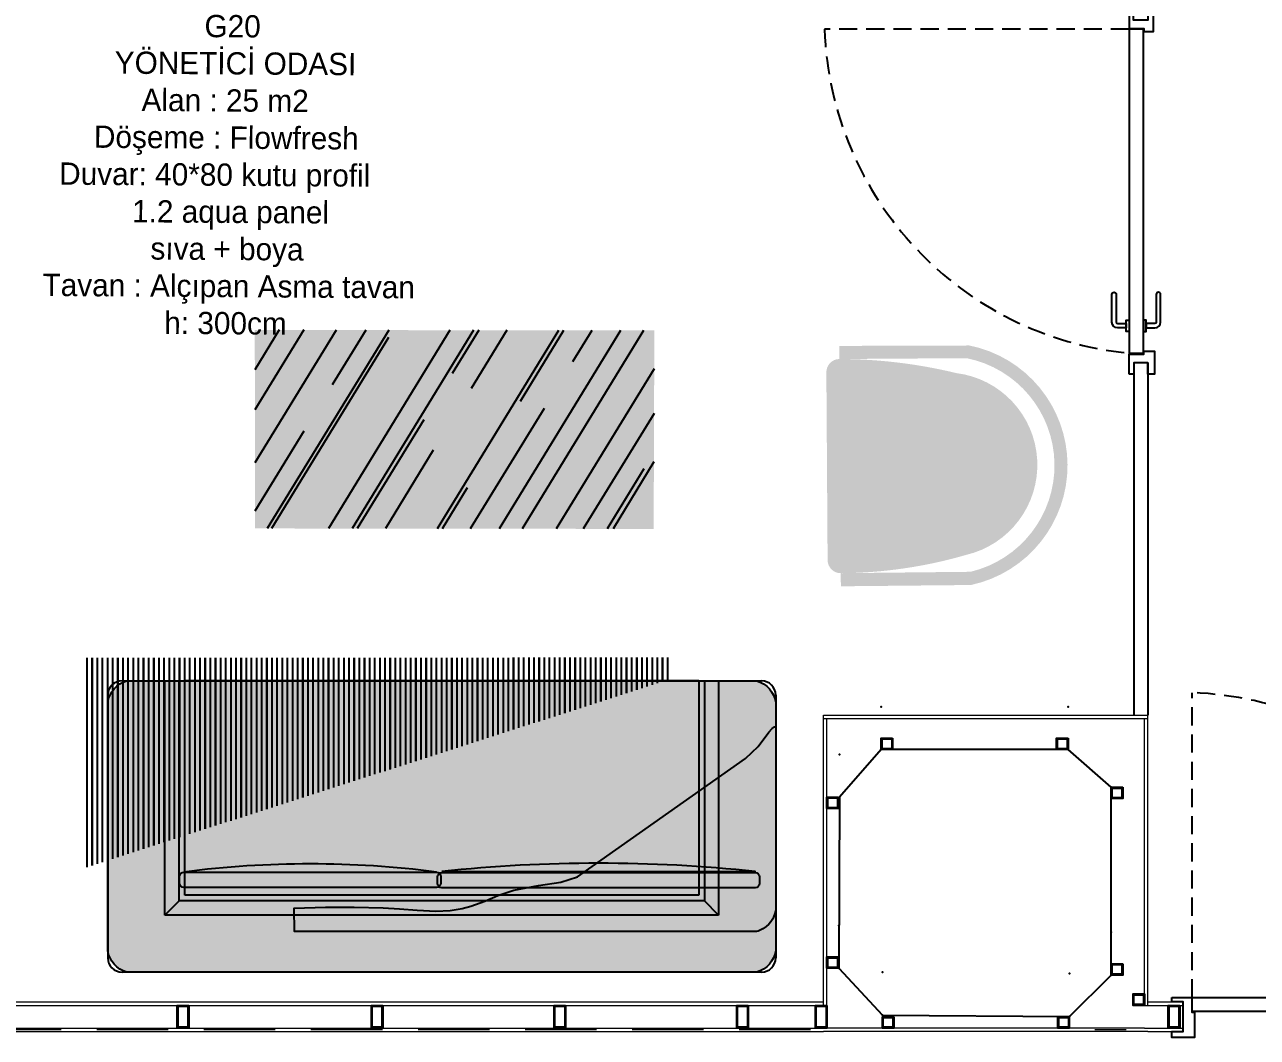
# Model space of a CAD drawing. Header units: millimetres. Extents: x 17474 to 44983, y -1049 to 14585.
# Drawn here: x 18167.3 to 18599.1, y 1196.7 to 1551.4 of the extents above; entities that cross this region are included whole.
import ezdxf

# ---------------------------------------------------------------- set-up
doc = ezdxf.new("R2010")
doc.units = ezdxf.units.MM
doc.linetypes.add('DASHED', pattern=[19.049999999999997, 12.7, -6.35])
doc.linetypes.add('DASHED2', pattern=[0.375, 0.25, -0.125])
for name, color, linetype in [('ALUMINIUM-YOO', 253, 'Continuous'), ('CİHAZ', 2, 'Continuous'), ('DOOR-YOO', 43, 'Continuous'), ('INT-HATCH-5', 250, 'Continuous'), ('INT-PROFİL', 160, 'Continuous'), ('KOLON', 2, 'Continuous'), ('MOBİLYA GRADYANNN', 23, 'Continuous'), ('NOKTA', 7, 'Continuous'), ('SHADOW-YOO', 8, 'Continuous'), ('tefris', 46, 'Continuous'), ('TEFRIS-HAREKETLI', 118, 'Continuous'), ('TXT-YOO', 7, 'Continuous'), ('WINDOW-YOO', 135, 'Continuous')]:
    doc.layers.add(name, color=color, linetype=linetype)
doc.layers.add('INT-AQUAPANEL', color=255, linetype='Continuous', lineweight=13)
doc.layers.add('KRN-izdusum', color=220, linetype='DASHED2', lineweight=9)
doc.layers.add('INT-ELE-1', color=7, linetype='Continuous', true_color=0x8f8f8f)
doc.styles.add('MEKAN', font='stylu.ttf', dxfattribs={"height": 13})

# ---------------------------------------------------------------- blocks, each defined once
blk = doc.blocks.new('A$C6CD02862')
at = {"layer": 'tefris'}
for p, q in [((5.000004148816515, 102.0000001564254), (25.00000414881288, 102.0000001564272)), ((20.00000414882015, 20.00000015642718), (20.00000414881288, 102.0000001564272)), ((25.00000414882015, 25.00000015642718), (25.00000414881288, 102.0000001564272)), ((27.00000414881652, 27.000000156429), (27.00000414881288, 102.0000001564272)), ((207.0000041488129, 102.000000156429), (27.00000414881288, 102.000000156429)), ((207.0000041488129, 102.000000156429), (207.0000041488129, 27.000000156429)), ((209.0000041488129, 102.000000156429), (229.0000041488129, 102.000000156429)), ((209.0000041488129, 102.000000156429), (209.0000041488129, 25.000000156429)), ((214.0000041488129, 102.000000156429), (214.0000041488129, 20.000000156429)), ((4.14881287724711e-06, 97.00000015642536), (4.14881287724711e-06, 5.000000156427177)), ((234.0000041488129, 97.000000156429), (234.0000041488129, 5.000000156430815)), ((4.14881287724711e-06, 25.00000015642718), (4.14881287724711e-06, 30.14718641403806)), ((207.0000041488129, 27.000000156429), (27.00000414881652, 27.000000156429)), ((20.00000414882015, 20.00000015642718), (25.00000414882015, 25.00000015642718)), ((209.0000041488129, 25.000000156429), (25.00000414882015, 25.000000156429)), ((214.0000041488129, 20.000000156429), (209.0000041488129, 25.000000156429)), ((214.0000041488129, 20.000000156429), (20.00000414882015, 20.000000156429)), ((229.0000041488129, 1.564308149681892e-07), (5.000004148812877, 1.564289959787857e-07))]:
    blk.add_line(p, q, dxfattribs=at)
for centre, start, end in [((5.000004148816515, 97.00000015642536), 90, 180), ((229.0000041488129, 97.000000156429), 0, 90), ((5.000004148812877, 5.000000156427177), 180, 270), ((229.0000041488129, 5.000000156430815), 270, 0)]:
    blk.add_arc(centre, 5, start, end, dxfattribs=at)
blk = doc.blocks.new('profil')
at = {"layer": 'INT-PROFİL'}
for points in [[(3524.774204765644, 6983.36104485962), (3528.774204698111, 6983.36104485962), (3528.774204698111, 6979.361044944378), (3524.774204765644, 6979.361044944378)], [(3525.074204765644, 6983.06104485962), (3528.474204698111, 6983.06104485962), (3528.474204698111, 6979.661044944378), (3525.074204765644, 6979.661044944378)]]:
    blk.add_lwpolyline(points, close=True, dxfattribs=at)
blk = doc.blocks.new('40 80 kutu profil')
at = {"layer": 'INT-PROFİL'}
for points in [[(34973.69321968409, 7687.074538408732), (34973.69321968409, 7679.074538408729), (34969.69321976884, 7679.074538408729), (34969.69321976884, 7687.074538408732)], [(34973.39321968409, 7686.774538408732), (34973.39321968409, 7679.374538408731), (34969.99321976885, 7679.374538408731), (34969.99321976885, 7686.774538408732)]]:
    blk.add_lwpolyline(points, close=True, dxfattribs=at)

msp = doc.modelspace()

# ---------------------------------------------------------------- hatches: boundary and pattern name
at = {"layer": 'INT-ELE-1', "extrusion": (-1.258313591060001e-12, -1.061524607981949e-09, 1)}
h = msp.add_hatch(color=33, dxfattribs=at)
h.set_gradient(color1=(185, 157, 121), color2=(199, 177, 148), rotation=90.00000000000003, one_color=1, tint=0.6800000071525574, name='HEMISPHERICAL')
h.paths.add_polyline_path([(18387.66626349822, 1374.770080961194), (18248.00816509187, 1374.935799159438), (18247.93393090758, 1444.449794656738), (18387.90577714249, 1444.278225365419)])
at = {"layer": 'INT-HATCH-5', "extrusion": (-1.258313591060001e-12, -1.061524607981949e-09, 1)}
h = msp.add_hatch(dxfattribs=at)
h.set_pattern_fill('AR-RROOF', color=256, angle=-121.4851393845095, style=0)
h.set_pattern_definition([(238.5148606154905, (-3152.52204606864, -25064.06135292727), (-7.524359529962704, -60.91894954498034), [380.9999999999995, -50.79999999999994, 126.9999999999999, -25.39999999999997]), (238.5148606154905, (-3159.335370408531, -25099.50274307269), (42.07431313435964, 4.016926470804678), [76.19999999999989, -8.381999999999985, 152.3999999999998, -19.04999999999997]), (238.5148606154905, (-3140.743542679396, -25086.16757281918), (-54.46986299870634, -121.5227252364847), [203.1999999999998, -35.55999999999995, 101.5999999999999, -25.39999999999997])])
h.paths.add_polyline_path([(18387.76249672912, 1374.769966812421), (18247.93673487217, 1374.935883907115), (18247.93115489095, 1444.490177955229), (18387.80949604577, 1444.237959487581)])
at = {"layer": 'MOBİLYA GRADYANNN', "lineweight": -3}
h = msp.add_hatch(color=253, dxfattribs=at)
h.set_gradient(color1=(173, 173, 173), rotation=269.99999999999994, tint=1, name='HEMISPHERICAL')
edge = h.paths.add_edge_path()
edge.add_line((18498.28447944538, 1439.017074473055), (18452.6843356567, 1438.871207565893))
edge.add_line((18452.68433565668, 1438.87120756589), (18452.71473234122, 1434.27860815689))
edge.add_line((18452.71473234122, 1434.278608156883), (18497.31371636095, 1434.573792022815))
edge.add_arc((18489.78303847557, 1397.01751269142), 38.30385393967064, 283.40415218319896, 438.6615797932946, ccw=False)
edge.add_line((18498.66257658062, 1359.757090932237), (18453.21121152212, 1359.266151143173))
edge.add_line((18453.21121152212, 1359.266151143171), (18453.24160820667, 1354.673551734169))
edge.add_line((18453.24160820667, 1354.673551734191), (18498.83968782646, 1355.131291495273))
edge.add_arc((18489.80055857259, 1397.01619375197), 42.84916445768534, 282.1781645456389, 438.5802627196944)
h = msp.add_hatch(color=253, dxfattribs=at)
h.set_gradient(color1=(173, 173, 173), rotation=269.99999999999994, tint=1, name='HEMISPHERICAL')
edge = h.paths.add_edge_path()
edge.add_arc((18489.67647843822, 1397.199022959121), 32.4012211346164, 283.0221722940568, 442.9023330162685)
edge.add_arc((18452.43341394353, 1259.165944483395), 175.1129888579869, 436.3763821266554, 449.9040240977767)
edge.add_arc((18452.75714146989, 1429.686088253757), 4.592699999988857, 450.3792136326009, 540.3792136328092)
edge.add_line((18448.16454206089, 1429.655691569184), (18448.60022787269, 1363.828433373478))
edge.add_arc((18453.19282728171, 1363.858830058041), 4.592700000005576, 180.3792136328788, 270.3792136325314)
edge.add_arc((18452.14094841391, 1520.279490495137), 161.0168971463577, 270.3851166520184, 286.1681920678095)
at = {"layer": 'SHADOW-YOO'}
h = msp.add_hatch(dxfattribs=at)
h.set_pattern_fill('JIS_LC_20', color=256, scale=0.09, angle=225)
h.set_pattern_definition([(270, (-2127.374576674287, -21844.7452069906), (1.8, -1.461473939808937e-15), []), (270, (-2127.40003251841, -21844.77066283472), (1.8, -1.461473939808937e-15), [])])
h.paths.add_polyline_path([(18187.78459535365, 1329.580262262862), (18189.0608076337, 1256.309965877983), (18394.39772518379, 1322.452658877159), (18394.13384019244, 1329.716549512508)])
at = {"layer": 'TEFRIS-HAREKETLI'}
h = msp.add_hatch(color=251, dxfattribs=at)
h.dxf.hatch_style = 1
h.set_gradient(color1=(107, 105, 91), color2=(204, 204, 204), tint=1, name='INVCYLINDER')
edge = h.paths.add_edge_path()
edge.add_arc((18205.54715173507, 1228.446958385293), 9.220900427458078, 188.7092238611467, 254.8350923508703, ccw=False)
edge.add_line((18196.4325726878, 1227.050730078702), (18196.43257268783, 1314.043586543368))
edge.add_arc((18205.54715173506, 1312.647358236794), 9.220900427409608, 105.16490764918919, 171.2907761389094, ccw=False)
edge.add_line((18203.13498189631, 1321.547158311021), (18423.73016347935, 1321.547158311021))
edge.add_arc((18421.31799364059, 1312.647358236778), 9.220900427426844, 8.7092238613331, 74.83509235077088, ccw=False)
edge.add_line((18430.43257268783, 1314.043586543394), (18430.4325726878, 1227.050730078654))
edge.add_arc((18421.31799364057, 1228.446958385266), 9.220900427422517, 285.1649076492594, 351.2907761386844, ccw=False)
edge.add_line((18423.73016347933, 1219.547158311028), (18203.13498189632, 1219.547158311016))
h = msp.add_hatch(color=251, dxfattribs=at)
h.dxf.hatch_style = 1
h.set_gradient(color1=(99, 97, 84), color2=(204, 204, 204), tint=1, name='INVSPHERICAL')
h.paths.add_polyline_path([(18404.3958188065, 1320.701797060497), (18404.39581880648, 1256.704175280698), (18404.01456807987, 1255.141690837372), (18403.37205278228, 1253.677310854993), (18402.70823859276, 1252.63554375201), (18401.99210825005, 1251.77669828175), (18401.05104967534, 1250.907747733972), (18399.86773090649, 1250.101084638256), (18398.26808637787, 1249.376657146174), (18397.69340959801, 1249.200603513073), (18235.86161143784, 1249.226528025025), (18235.73009231588, 1257.420472827504), (18246.69481135128, 1257.691956216783), (18249.78273153228, 1257.737993107121), (18253.61111509649, 1257.765402180693), (18256.74887663069, 1257.757944427415), (18266.88786551732, 1257.493978040924), (18272.62196591288, 1257.142113887113), (18278.7658899168, 1256.639999531177), (18285.35926337563, 1256.325116467579), (18290.30851749518, 1256.537634426704), (18294.51609990475, 1257.221130900234), (18297.55507924991, 1258.07050252414), (18302.45789545067, 1259.887564665491), (18307.0584072324, 1261.767141431656), (18312.65804151082, 1263.73254811611), (18321.34014516721, 1265.285925461505), (18329.12429371789, 1266.455866092375), (18334.94106257943, 1268.308748455387), (18393.78652198968, 1309.77944807465), (18398.1929871725, 1314.034549254202), (18402.03101723066, 1319.044633425957), (18403.10298232219, 1320.273475533393), (18403.576847801, 1320.666971974236), (18403.9290794375, 1320.835404756484), (18404.19275701082, 1320.836497607919), (18404.3509192427, 1320.746612669832), (18404.37592723651, 1320.722952213043), (18404.38587907334, 1320.71263921984)])
h = msp.add_hatch(color=8, dxfattribs=at)
h.dxf.hatch_style = 1
h.set_gradient(color1=(135, 132, 115), color2=(204, 204, 204), tint=1, name='INVSPHERICAL')
edge = h.paths.add_edge_path()
edge.add_line((18223.09552611341, 1254.587502521215), (18311.61953033607, 1254.587502521215))
edge.add_arc((18267.35752822474, 913.2424736570372), 344.2027797115971, 82.61171633442943, 97.38828366557061)
h = msp.add_hatch(color=8, dxfattribs=at)
h.dxf.hatch_style = 1
h.set_gradient(color1=(135, 132, 115), color2=(204, 204, 204), tint=1, name='INVSPHERICAL')
edge = h.paths.add_edge_path()
edge.add_line((18313.42314632433, 1255.04568467563), (18423.24744031177, 1255.04568467563))
edge.add_arc((18368.33529331805, 728.9016455145629), 529.0017900084856, 84.0417743737559, 95.9582256262441)
h = msp.add_hatch(color=8, dxfattribs=at)
h.dxf.hatch_style = 1
h.set_gradient(color1=(135, 132, 115), color2=(204, 204, 204), tint=1, name='INVSPHERICAL')
edge = h.paths.add_edge_path()
edge.add_arc((18223.09552611341, 1250.733348442925), 1.5, 180, 270, ccw=False)
edge.add_line((18221.59552611341, 1250.733348442925), (18221.59552611341, 1253.087502521215))
edge.add_arc((18223.09552611341, 1253.087502521215), 1.5, 90, 180, ccw=False)
edge.add_line((18223.09552611341, 1254.587502521215), (18311.61953033607, 1254.587502521215))
edge.add_arc((18311.61953033607, 1253.087502521215), 1.5, 0, 90, ccw=False)
edge.add_line((18313.11953033607, 1253.087502521215), (18313.11953033607, 1250.733348442925))
edge.add_arc((18311.61953033607, 1250.733348442925), 1.5, -90, 0, ccw=False)
edge.add_line((18311.61953033607, 1249.233348442925), (18223.09552611341, 1249.233348442925))
h = msp.add_hatch(color=8, dxfattribs=at)
h.dxf.hatch_style = 1
h.set_gradient(color1=(135, 132, 115), color2=(204, 204, 204), tint=1, name='INVSPHERICAL')
edge = h.paths.add_edge_path()
edge.add_arc((18313.42314632433, 1251.19153059734), 1.5, 180, 270, ccw=False)
edge.add_line((18311.92314632433, 1251.19153059734), (18311.92314632433, 1253.54568467563))
edge.add_arc((18313.42314632433, 1253.54568467563), 1.5, 90, 180, ccw=False)
edge.add_line((18313.42314632433, 1255.04568467563), (18423.24744031177, 1255.04568467563))
edge.add_arc((18423.24744031177, 1253.54568467563), 1.5, 0, 90, ccw=False)
edge.add_line((18424.74744031177, 1253.54568467563), (18424.74744031177, 1251.19153059734))
edge.add_arc((18423.24744031177, 1251.19153059734), 1.5, -90, 0, ccw=False)
edge.add_line((18423.24744031177, 1249.69153059734), (18313.42314632433, 1249.69153059734))

# ---------------------------------------------------------------- linework, layer by layer
for points in [[(18223.09552611341, 1249.233348442925, -0.414213562373095), (18221.59552611341, 1250.733348442925), (18221.59552611341, 1253.087502521215, -0.414213562373095), (18223.09552611341, 1254.587502521215), (18311.61953033607, 1254.587502521215, -0.414213562373095), (18313.11953033607, 1253.087502521215), (18313.11953033607, 1250.733348442925, -0.414213562373095), (18311.61953033607, 1249.233348442925)], [(18313.42314632433, 1249.091561958327, -0.414213562373095), (18311.92314632433, 1250.591561958327), (18311.92314632433, 1252.945716036617, -0.414213562373095), (18313.42314632433, 1254.445716036617), (18423.24744031177, 1254.445716036617, -0.414213562373095), (18424.74744031177, 1252.945716036617), (18424.74744031177, 1250.591561958327, -0.414213562373095), (18423.24744031177, 1249.091561958327)]]:
    msp.add_lwpolyline(points, format="xyb", close=True)
at = {"layer": 'ALUMINIUM-YOO'}
msp.add_lwpolyline([(18203.13498189632, 1219.547158311016, -0.2968109856900195), (18196.4325726878, 1227.050730078702), (18196.43257268783, 1314.043586543368, -0.2968109856899996), (18203.13498189631, 1321.547158311021), (18423.73016347935, 1321.547158311021, -0.2968109856886273), (18430.43257268783, 1314.043586543394), (18430.4325726878, 1227.050730078654, -0.2968109856885711), (18423.73016347933, 1219.547158311028)], format="xyb", close=True, dxfattribs=at)
msp.add_lwpolyline([(18430.43257268783, 1305.267256177258), (18430.4325726878, 1241.269634397459), (18430.05132196119, 1239.707149954133), (18429.4088066636, 1238.242769971754), (18428.74499247408, 1237.20100286877), (18428.02886213137, 1236.342157398511), (18427.08780355666, 1235.473206850732), (18425.90448478781, 1234.666543755016), (18424.30484025919, 1233.942116262934), (18423.73016347933, 1233.766062629833), (18261.89836531915, 1233.791987141785), (18261.76684619719, 1241.985931944264), (18272.73156523259, 1242.257415333544), (18275.81948541359, 1242.303452223881), (18279.6478689778, 1242.330861297453), (18282.78563051201, 1242.323403544176), (18292.92461939865, 1242.059437157684), (18298.65871979421, 1241.707573003873), (18304.80264379812, 1241.205458647937), (18311.39601725695, 1240.89057558434), (18316.3452713765, 1241.103093543465), (18320.55285378608, 1241.786590016995), (18323.59183313124, 1242.635961640901), (18328.494649332, 1244.453023782251), (18333.09516111373, 1246.332600548417), (18338.69479539213, 1248.29800723287), (18338.69479539213, 1248.29800723287), (18347.37689904854, 1249.851384578265), (18355.16104759922, 1251.021325209135), (18360.97781646074, 1252.874207572147), (18419.82327587099, 1294.34490719141), (18424.22974105383, 1298.600008370962), (18428.06777111199, 1303.610092542717), (18429.13973620351, 1304.838934650154), (18429.61360168233, 1305.232431090996), (18429.96583331883, 1305.400863873244), (18430.22951089214, 1305.40195672468), (18430.38767312402, 1305.312071786592), (18430.41268111783, 1305.288411329803), (18430.42263295465, 1305.2780983366), (18430.43257268783, 1305.267256177258)], dxfattribs=at)
for points in [[(18223.09552611341, 1254.587502521215), (18311.61953033607, 1254.587502521215, 0.06456442797663785), (18223.09552611341, 1254.587502521215)], [(18313.42314632433, 1254.804805289257), (18423.24744031177, 1254.804805289257, 0.05204223480363512), (18313.42314632433, 1254.804805289257)]]:
    msp.add_lwpolyline(points, format="xyb", dxfattribs=at)
at = {"layer": 'DOOR-YOO', "extrusion": (8.541207873e-07, 4.183985153008649e-22, 0.9999999999996354)}
for points, elevation in [([(18554.22027986135, 1556.985284967236), (18554.22027986135, 1549.985284967148), (18559.42027986133, 1549.985284967148), (18559.42027986133, 1548.985284967148), (18562.81662534225, 1548.985285059469), (18562.81662534225, 1556.985285059469), (18560.80823063762, 1556.985285059586), (18560.80823063763, 1552.985285059586), (18555.80823063761, 1552.985284967236), (18555.80823063761, 1556.985284967323)], 0.0158542056202952), ([(18554.22027986135, 1549.785284966933), (18554.22027986135, 1436.331536738359), (18559.22027986133, 1436.331536738388), (18559.22027986133, 1549.785284966933)], 0.01585420562029522), ([(18554.22027986135, 1447.92437124738), (18554.22027986135, 1443.92437124738), (18553.22027986135, 1443.92437124738), (18553.22027986135, 1447.92437124738)], 0.01585420562029521), ([(18559.22027986133, 1447.924371247409), (18559.22027986133, 1443.924371247409), (18560.22027986132, 1443.924371247409), (18560.22027986132, 1447.924371247409)], 0.01585420562029522), ([(18554.22027986133, 1428.985284967301), (18554.22027986133, 1435.985284967388), (18559.42027986132, 1435.985284967388), (18559.42027986132, 1436.985284967388), (18563.08312691707, 1436.985284967381), (18563.08312691707, 1428.985284967381), (18560.80823063761, 1428.985284967265), (18560.80823063762, 1432.985284967265), (18555.82027986125, 1432.985284967294), (18555.82027986125, 1428.985284967206)], 0.0158644550697428)]:
    msp.add_lwpolyline(points, close=True, dxfattribs=dict(at, elevation=elevation))
at = {"layer": 'DOOR-YOO', "linetype": 'DASHED', "ltscale": 0.5, "extrusion": (8.541207873e-07, 4.183985153008649e-22, 0.9999999999996354), "elevation": 0.0158435718164933}
msp.add_lwpolyline([(18554.22027986099, 1549.785284966933), (18447.51607355338, 1549.785284966864)], dxfattribs=at)
at = {"layer": 'DOOR-YOO', "extrusion": (8.541207873e-07, 4.183985153008649e-22, 0.9999999999996354), "elevation": 0.01585420562029521}
msp.add_lwpolyline([(18549.72027986134, 1456.92437124738), (18549.72027986134, 1447.17437124738, 0.4142135623730951), (18550.22027986133, 1446.67437124738), (18553.22027986135, 1446.67437124738), (18553.22027986135, 1445.17437124738), (18550.22027986133, 1445.17437124738, -0.4142135623730951), (18548.22027986131, 1447.17437124738), (18548.22027986131, 1456.92437124738, -1)], format="xyb", close=True, dxfattribs=at)
at = {"layer": 'DOOR-YOO', "extrusion": (-8.541207873e-07, 5.229981441260811e-22, 0.9999999999996354), "elevation": -0.01584515544999841}
msp.add_lwpolyline([(18563.72027986131, 1456.92437124738), (18563.72027986131, 1447.17437124738, -0.4142135623730951), (18563.22027986132, 1446.67437124738), (18560.22027986132, 1446.67437124738), (18560.22027986132, 1445.17437124738), (18563.22027986132, 1445.17437124738, 0.4142135623730951), (18565.22027986133, 1447.17437124738), (18565.22027986133, 1456.92437124738, 1)], format="xyb", close=True, dxfattribs=at)
at = {"layer": 'DOOR-YOO', "linetype": 'DASHED', "ltscale": 0.5, "extrusion": (-4.70698329713473e-22, -8.541207873e-07, 0.9999999999996354), "elevation": -0.001043360189002694}
msp.add_lwpolyline([(18576.3507964384, 1210.698419174203), (18576.35079643846, 1317.402625481815)], dxfattribs=at)
at = {"layer": 'DOOR-YOO', "extrusion": (-4.70698329713473e-22, -8.541207873e-07, 0.9999999999996354)}
for points, elevation in [([(18569.15079643809, 1210.698419173848), (18576.15079643818, 1210.698419173848), (18576.15079643818, 1205.498419173886), (18577.15079643818, 1205.498419173886), (18577.15079627113, 1196.702073516703), (18569.15079627113, 1196.70207351671), (18569.15079627102, 1198.710468221353), (18573.15079627102, 1198.710468221339), (18573.15079643809, 1209.11046839759), (18569.15079643801, 1209.11046839759)], -0.001032726385200808), ([(18576.3507964384, 1210.698419173848), (18689.80454466697, 1210.698419173848), (18689.80454466694, 1205.698419173883), (18576.3507964384, 1205.69841917389)], -0.001032726385200798)]:
    msp.add_lwpolyline(points, close=True, dxfattribs=dict(at, elevation=elevation))
at = {"layer": 'DOOR-YOO', "linetype": 'DASHED', "ltscale": 0.5, "extrusion": (8.541207873e-07, 4.183985153008649e-22, 0.9999999999996354)}
msp.add_arc((18565.70303206196, 1554.035689281286, 0.0158437843589257), 118.2633632971251, 182.0596631107491, 264.4259361523409, dxfattribs=at)
at = {"layer": 'DOOR-YOO', "linetype": 'DASHED', "ltscale": 0.5, "extrusion": (-4.70698329713473e-22, -8.541207873e-07, 0.9999999999996354)}
msp.add_arc((18572.10039212405, 1199.215666973226, -0.001043147646570294), 118.2633632971251, 5.574063847607249, 87.94033688925093, dxfattribs=at)
at = {"layer": 'INT-AQUAPANEL'}
for p, q in [((18555.82027986787, 1432.985284967263, 2.00639058907504e-05), (18560.8082306442, 1432.985284967264, 1.128293086066605e-05)), ((18447.14653116471, 1309.594932709168), (18560.80823064434, 1309.59493270917, 8.805245985940569e-06)), ((18447.1465311647, 1207.910467854213), (18447.14653116471, 1309.594932709169)), ((18560.80823064434, 1207.910467854208, 8.805245985940569e-06), (18560.80823064434, 1309.594932709171, 8.805245985940569e-06)), ((18447.14653116471, 1308.394932709169), (18560.80823064434, 1308.39493270917, 8.805245985940569e-06)), ((18448.34653116469, 1207.910467854213), (18448.3465311647, 1308.394932709169)), ((18559.60823064435, 1207.910467801335, 8.805245985940569e-06), (18559.60823064434, 1308.39493270917, 8.805245985940569e-06)), ((17900.79007982669, 1209.110467854283), (18447.1465311647, 1209.110467854212)), ((17900.79007982669, 1207.910467854284), (18448.34653116469, 1207.910467854213)), ((18559.60823064434, 1207.910467801335), (18573.15079649097, 1207.910468398029)), ((18560.80823018611, 1209.110467854208), (18573.15079643809, 1209.110468398028)), ((18571.95079641882, 1207.910468398029, -1.024944944759809e-06), (18571.95079684346, 1199.910468398029)), ((18573.15079627102, 1198.710468221783, -8.882856338461066e-06), (18573.15079643809, 1209.110468398028)), ((17901.99007982668, 1199.910467854284), (18448.34653116469, 1199.910467854213)), ((17901.99007982668, 1198.710467854285), (18447.1465311647, 1198.710467854213)), ((18560.80823064434, 1198.710467854211), (18447.1465311647, 1198.710467854212)), ((18559.60823064434, 1199.91046785421), (18448.34653116469, 1199.910467854212)), ((18559.60823064434, 1199.910467801335), (18573.15079684345, 1199.910468398029)), ((18560.80823064434, 1198.710467854211), (18573.15079689633, 1198.710468398031))]:
    msp.add_line(p, q, dxfattribs=at)
at = {"layer": 'KOLON', "color": 3}
for p, q in [((18467.39007991152, 1297.503362630974), (18452.79007991143, 1280.803362630788)), ((18532.89007991146, 1297.503362630974), (18467.39007991152, 1297.503362630974)), ((18547.99007991144, 1284.303362630788), (18532.89007991146, 1297.503362630974)), ((18547.89007991146, 1218.503362630974), (18547.99007991144, 1284.303362630788)), ((18452.79007991143, 1280.803362630788), (18452.4900799115, 1220.903362631347)), ((18452.4900799115, 1220.903362631347), (18467.79007991143, 1204.503362630974)), ((18533.29007991149, 1204.003362630043), (18547.89007991146, 1218.503362630974)), ((18467.79007991143, 1204.503362630974), (18533.29007991149, 1204.003362630043))]:
    msp.add_line(p, q, dxfattribs=at)
at = {"layer": 'KRN-izdusum', "ltscale": 100}
for points in [[(17892.61507991144, 1199.457776009922), (18447.21470788028, 1199.457776009922)], [(18542.21470788028, 1199.457776009922), (18553.19007982669, 1199.457776009922)]]:
    msp.add_lwpolyline(points, dxfattribs=at)
at = {"layer": 'NOKTA'}
for p in [(18467.39007991146, 1312.50336263144), (18532.89007991146, 1312.50336263144), (18452.79007991137, 1295.803362631719), (18452.49007991144, 1235.903362631347), (18547.89007991146, 1233.50336263144), (18467.79007991137, 1219.50336263144), (18533.29007991149, 1219.00336263144)]:
    msp.add_point(p, dxfattribs=at)
at = {"layer": 'NOKTA', "color": 3}
for p in [(18467.39007991152, 1297.503362630974), (18532.89007991146, 1297.503362630974), (18547.99007991144, 1284.303362630788), (18452.79007991143, 1280.803362630788), (18452.4900799115, 1220.903362631347), (18547.89007991146, 1218.503362630974), (18467.79007991143, 1204.503362630974), (18533.29007991149, 1204.003362630043)]:
    msp.add_point(p, dxfattribs=at)
at = {"layer": 'WINDOW-YOO'}
for p, q in [((18555.82027986787, 1432.985284967263, 2.006390589076475e-05), (18555.82027986803, 1309.59493270917, 1.758622101602061e-05)), ((18560.80823064419, 1432.985284967264, 1.128293086069321e-05), (18560.80823064435, 1309.594932709171, 8.805245985949076e-06))]:
    msp.add_line(p, q, dxfattribs=at)

# ---------------------------------------------------------------- block references
at = {"layer": 'CİHAZ', "linetype": 'Continuous'}
msp.add_blockref('A$C6CD02862', (18196.43256853901, 1219.547158154593), dxfattribs=at)
at = {"layer": 'INT-AQUAPANEL'}
for p in [(-16748.90313994217, -6479.16407055449), (-16680.90313994217, -6479.164070554447), (-16616.90313994217, -6479.164070554447), (-16552.90313994217, -6479.164070554515), (-16525.3466885194, -6479.16407055452), (-16401.74242284064, -6479.164070063573)]:
    msp.add_blockref('40 80 kutu profil', p, dxfattribs=at)
at = {"layer": 'INT-PROFİL', "rotation": 270}
for p in [(11488.02903496714, 4826.277567329087), (11549.46405146979, 4826.277567329085, 6.985246745430662e-06), (11568.62903496707, 4809.077567396434), (11468.98548622032, 4805.607183402328), (11468.98548622032, 4749.669384186109), (11568.62903496707, 4747.272553787125), (11576.24718578472, 4736.684672499447), (11488.44651925825, 4728.684672552325), (11549.9059248949, 4728.684672552325)]:
    msp.add_blockref('profil', p, dxfattribs=at)

# ---------------------------------------------------------------- texts
at = {"layer": 'TXT-YOO', "insert": (18141.83297935785, 1555.400733045309), "char_height": 7.799999999999999, "width": 199.4252426898372, "attachment_point": 1, "rotation": 359.6196777778368, "style": 'MEKAN'}
msp.add_mtext('\\pi88.50655;G20\\P\\pi57.16094;YÖNETİCİ ODASI     \\P\\pi66.63685;Alan : 25 m2   \\P\\pi50.03758;Döşeme : Flowfresh\\P\\pi37.94073;Duvar: 40*80 kutu profil\\P\\pi63.5534;1.2 aqua panel \\P\\pi70.10574;sıva + boya \\P\\pi32.37053;Tavan : Alçıpan Asma tavan \\P\\pi75.09351;h: 300cm   ', dxfattribs=at)

doc.saveas('drawing.dxf')
